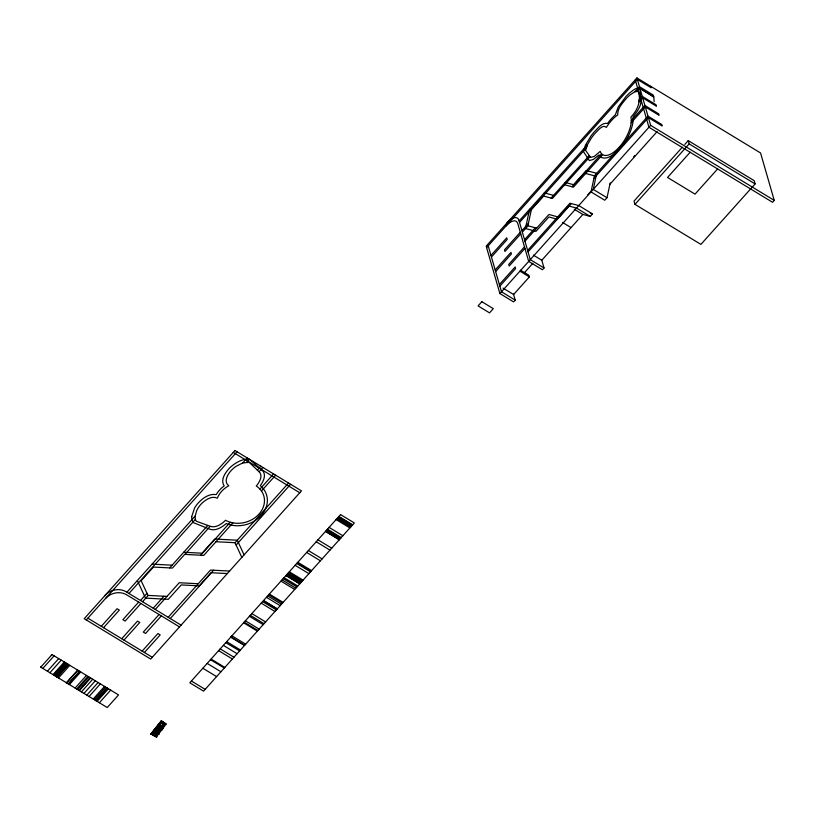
<?xml version="1.0" encoding="UTF-8"?>
<svg xmlns="http://www.w3.org/2000/svg" width="815" height="815" viewBox="0 0 815 815"><rect width="100%" height="100%" fill="white"/><g stroke="black" fill="none" stroke-linecap="round" stroke-linejoin="round"><path stroke-width="1.22" d="M195.396 519.338A13.03 10.738 -16.1 0 1 195.203 516.048L196.67 510.72A26.793 22.076 -16.1 0 1 200.286 505.025A24.97 20.579 -16.1 0 1 202.629 502.59C206.46 499.279 212.246 495.581 217.33 498.23A24.511 20.202 -16.1 0 1 228.821 485.73C223.015 481.716 228.047 473.546 231.837 469.858A27.129 22.362 -16.1 0 1 236.258 466.19L242.809 462.93L249.135 462.349L258.712 471.406C263.561 475.288 259.496 482.378 256.267 485.985A24.511 20.202 -16.1 0 1 258.976 514.102A24.511 20.202 -16.1 0 1 225.531 520.265C221.68 524.157 215.751 528.222 210.168 526.307L184.985 554.404M529.597 209.272L525.441 228.506L535.975 231.348L548.882 216.953L557.195 219.204L568.992 206.042L576.5 208.07L590.254 216.423L592.505 213.917L578.742 205.563L569.96 203.19L527.621 250.429M593.911 178.424L648.404 117.635L662.157 125.979L661.729 124.501L647.976 116.158L594.471 175.846L590.997 191.892L604.75 200.246L607.002 197.739L610.201 182.927M156.48 736.903L151.172 733.958L156.449 736.903L166.066 724.117L161.339 721.081L160.779 721.469L165.425 724.443M162.389 727.652L165.404 723.496L161.798 727.917M159.76 730.953L157.366 733.663L159.2 731.157L158.1 731.116L157.254 732.257L155.543 732.206L156.042 732.013L154.819 730.841L155.176 732.4L156.062 732.013M157.285 731.829L160.647 729.731L162.002 729.792L161.411 730.016M160.137 730.159L157.529 733.755L160.708 729.934L160.137 730.159L161.869 729.985L160.076 729.955L159.475 730.78M164.538 723.873L161.706 727.744L160.148 727.652L162.297 727.469L165.262 723.404L164.63 723.74M157.366 733.408L155.777 735.018L157.366 733.408L158.823 734.244L158.273 734.376M157.193 733.306L155.604 734.916L157.193 733.306L155.726 732.461L154.137 734.081L155.726 732.461M157.387 732.206L158.64 730.912L159.964 730.953L159.404 731.167M157.499 732.053L156.358 733.072L156.969 732.247M157.132 732.033L158.477 730.739L159.872 730.79M159.496 728.865L160.249 727.846L162.154 727.663L158.181 728.783M160.963 727.388L161.737 726.338M163.652 723.761L164.345 722.823L163.051 724.097M157.264 732.053L156.195 732.98L156.694 732.237M159.872 726.97L160.392 726.858A1.487 1.222 -16.1 0 0 160.83 726.522L161.401 726.226A1.508 1.243 -16.1 0 1 160.963 726.562L159.282 728.855L161.553 726.287M163.53 723.628L164.202 722.732L162.929 723.965M159.363 728.702L160.708 727.377M160.392 727.663L161.156 726.634M158.609 728.62L157.866 729.598L156.236 729.792M158.803 728.386L160.881 726.359A1.324 1.09 -16.1 0 0 161.319 725.982A1.64 1.345 -16.1 0 0 163.01 726.073A1.661 1.365 -16.1 0 0 163.438 723.995M155.95 731.85L153.954 733.979L155.533 732.349L154.544 731.778A1.151 0.947 -16.1 0 0 152.904 732.104M157.295 729.619L159.995 726.511M157.346 729.832L159.608 726.878M157.489 729.364L159.445 726.807L158.711 726.501M155.594 730.627L155.624 731.819L155.105 730.851L156.429 729.537L155.93 729.771M158.446 726.196A1.752 1.436 -16.1 0 1 159.21 724.586L160.484 724.077A1.681 1.386 -16.1 0 1 160.963 723.455L160.412 723.812A1.599 1.314 -16.1 0 0 160.137 724.066A1.192 0.978 -16.1 0 0 159.709 724.26L159.669 724.28A1.722 1.426 -16.1 0 0 159.271 724.657A2.048 1.691 -16.1 0 0 158.905 725.574L154.259 731.87L158.956 726.185M161.492 722.233L162.063 721.856A1.192 0.978 -16.1 0 0 161.706 722.029L161.136 722.396A1.498 1.233 -16.1 0 0 160.759 722.752A1.365 1.121 -16.1 0 0 160.504 723.353L161.207 723.404A1.528 1.263 -16.1 0 0 160.586 724.352L159.312 724.749A1.548 1.273 -16.1 0 0 158.65 725.941L154.086 731.778L159.149 725.635A1.742 1.436 -16.1 0 1 159.465 724.78M151.295 733.857L156.867 736.974L150.877 734.02L161.339 721.081M150.877 734.02L160.881 721.336L161.441 720.949L166.158 723.985L165.516 724.311L163.744 723.17M104.911 595.602L105.471 594.981A15.027 12.378 -16.1 0 1 126.07 591.731L181.103 625.125M506.889 223.035L507.45 222.413A15.027 6.775 -58.7 0 1 518.951 220.386L530.28 259.639L544.033 267.982L542.444 269.755L528.691 261.411L517.79 223.636A15.027 6.775 -58.7 0 0 506.003 225.979M51.345 655.352L52.058 654.567L118.542 694.92L107.244 707.532L40.75 667.179L41.453 666.385M40.75 667.179L52.058 654.567M42.828 668.432L54.126 655.82M86.278 619.95L237.043 451.765M47.402 671.214L58.711 658.602M49.929 672.742L61.227 660.13M53.026 674.626L64.334 662.014M126.885 592.23L195.172 516.048M242.778 462.94L247.24 457.959M53.719 675.054L65.027 662.432M54.228 675.36L65.638 662.799M55.094 675.88L66.402 663.267M128.953 593.483L195.427 519.328A7.834 6.459 -16.1 0 0 196.354 521.223L210.107 526.286M246.67 462.166L249.319 459.212M55.593 676.185L66.962 663.614M55.817 676.318L67.125 663.705M56.245 676.582L67.553 663.97M101.294 626.327L117.075 608.724L119.326 610.089L103.556 627.693M56.806 676.919L68.114 664.307M57.04 677.061L68.338 664.449M57.213 677.173L68.521 664.561M58.507 677.948L69.805 665.335M66.382 682.736L77.69 670.113M138.652 602.102L122.871 619.706L125.123 621.071L140.903 603.477M66.626 682.878L77.934 670.266M140.486 600.482L146.955 593.269M169.683 567.912L207.805 525.38M257.346 470.112L260.841 466.211M68.266 683.877L79.575 671.265M68.501 684.019L79.809 671.407M142.554 601.735L148.218 595.419M259.129 471.691L262.909 467.464M69.407 684.569L80.716 671.957M75.133 688.043L86.451 675.431M76.681 688.981L87.979 676.369M121.73 638.726L137.501 621.122L139.762 622.497L123.982 640.091M77.517 689.49L88.876 676.908M78.933 690.346L90.241 677.734M79.045 690.417L90.353 677.805M79.35 690.6L90.659 677.988M153.21 608.204L163.927 596.244M200.694 555.229L230.258 522.242M259.954 489.112L273.565 473.933M81.419 691.854L92.727 679.241M155.278 609.457L179.239 582.735L198.269 583.734M232.886 522.873L203.74 555.392L184.71 554.383L172.454 568.055L153.414 567.057L141.158 580.728L147.943 595.398L166.983 596.407M261.462 490.997L275.633 475.186M83.986 693.412L95.294 680.8M635.242 79.839L648.934 127.262L772.549 202.283L774.25 200.388L760.558 152.965L636.943 77.945L486.188 246.13L499.88 293.553L513.633 301.907L515.223 300.124L513.481 294.083M486.616 247.607L637.371 79.422L651.124 87.765L650.706 86.288M86.808 695.134L98.116 682.522M159.078 614.51L143.297 632.104L145.559 633.479L161.339 615.875M89.069 696.499L100.367 683.887M519.114 220.967L587.401 144.785L591.109 138.448A27.129 12.235 -58.7 0 1 594.644 133.813C597.364 131.337 602.672 123.656 606.38 127.395A24.511 11.064 -58.7 0 1 617.719 114.915C617.332 108.405 622.629 102.996 626.501 98.269A27.129 12.235 -58.7 0 1 630.341 94.683L635.028 91.667L638.369 91.494C641.344 101.019 637.473 110.31 630.932 117.075A24.511 11.064 -58.7 0 1 619.288 147.118A24.511 11.064 -58.7 0 1 600.207 151.356L594.206 156.48L590.569 157.356L585.598 150.357L587.391 144.805A13.03 5.878 -58.7 0 0 585.995 148.299M519.542 222.444L586.005 148.289M637.249 91.127L639.897 88.173L653.498 96.69M93.216 699.015L104.524 686.403M490.966 255.411L506.747 237.807L507.205 239.416L491.435 257.01M94.326 699.698L105.634 687.076M168.185 617.291L210.525 570.062L229.565 571.06M215.995 541.72L235.036 542.719L288.541 483.02M95.467 700.391L106.775 687.779M96.211 700.839L107.519 688.217M96.394 700.951L107.702 688.339M170.264 618.554L213.581 570.225M236.126 545.072L290.619 484.283M97.107 701.379L108.415 688.767M142.156 651.124L157.937 633.52L160.188 634.895L144.418 652.489M520.276 232.265L504.495 249.869L504.964 251.478L520.734 233.874M521.916 230.665L528.385 223.453M551.113 198.096L589.235 155.563M638.777 100.296L642.271 96.394L656.024 104.748L656.452 106.225L642.699 97.871L638.868 101.885M99.359 702.754L110.667 690.132M522.344 232.143L528.008 225.826M589.948 156.714L552.387 198.442L543.605 196.069L531.349 209.74L527.875 225.786L536.667 228.159M495.174 269.979L510.954 252.375L511.413 253.985L495.642 271.589M524.534 239.742L535.251 227.782M572.018 186.767L601.582 153.78M631.289 120.651L644.889 105.471L658.642 113.815L659.07 115.292L645.317 106.948L631.146 122.759M524.962 241.22L548.923 214.488L557.705 216.861M602.57 154.636L573.424 187.144L564.642 184.771M524.483 246.843L508.703 264.437L509.171 266.047L524.942 248.443M528.049 251.906L571.366 203.577M499.381 284.547L515.162 266.953L515.62 268.563L499.85 286.157M587.778 194.836L590.58 191.708M499.88 293.553L650.635 125.367L636.943 77.945M524.585 272.546L532.888 263.276M582.878 214.427L541.802 260.25L533.336 255.115M609.915 184.261L657.104 131.623M520.449 270.162L528.915 275.297L529.373 276.906L513.603 294.51L503.018 288.092M682.298 147.24L634.019 201.101L634.966 204.371L700.9 244.388L755.108 183.925L754.16 180.655L688.227 140.628L684.834 144.408M634.966 204.371L689.164 143.898L688.227 140.628M690.142 152.273L667.556 177.466L695.032 194.143L717.618 168.95M160.412 723.812L160.27 723.353A1.63 1.345 -16.1 0 1 160.575 722.64A1.762 1.447 -16.1 0 1 161.013 722.233L162.47 721.632L163.611 722.946A1.62 1.335 -16.1 0 1 163.418 723.526A2.16 1.783 -16.1 0 1 163.754 725.686A1.599 1.314 -16.1 0 1 163.082 726.216L162.48 726.501A1.773 1.457 -16.1 0 1 160.983 726.573L160.372 726.664A1.324 1.09 -16.1 0 0 160.586 726.45L160.881 726.359M162.328 721.519L160.881 721.336M161.93 722.019L162.511 721.642L161.849 721.998L163.02 723.292A1.589 1.314 -16.1 0 1 162.817 723.863L163.418 723.526M162.317 721.815L161.778 722.161M161.013 722.233L163.601 723.078M162.705 722.508L163.295 722.151M162.511 722.773L163.102 722.416L162.491 721.835L161.91 722.212L162.796 723.292A1.365 1.121 -16.1 0 1 162.552 723.883A2.027 1.671 -16.1 0 1 162.827 724.107L163.428 723.771A2.078 1.712 -16.1 0 0 163.153 723.547A1.314 1.08 -16.1 0 0 163.397 722.823L162.633 722.885M162.857 722.599L163.448 722.243M162.603 722.864L163.204 722.508M162.796 722.773L163.438 722.447M159.862 724.413A1.314 1.08 -16.1 0 0 159.597 724.627L160.586 724.352M163 723.72L162.48 724.015M158.65 725.92L160.117 726.348L158.731 726.328L159.271 726.022M162.562 723.883L163.153 723.547M158.65 726.185L159.19 725.88M162.939 724.24L163.54 723.914M160.27 726.674L159.74 726.715L160.606 726.45M159.74 726.715L160.29 726.42M161.319 725.982L160.749 726.287A1.864 1.538 -16.1 0 0 161.085 726.43L161.665 726.134M160.392 726.858L160.952 726.562M161.278 726.481L161.849 726.185M162.399 726.338L162.99 726.043M160.249 727.846L160.82 727.581M153.179 731.86A1.151 0.947 -16.1 0 1 154.076 731.982L158.925 734.091L154.493 731.534A1.141 0.937 -16.1 0 0 152.884 731.839L152.446 732.033A1.182 0.968 -16.1 0 1 152.904 731.697L153.322 731.503M157.142 729.822L157.662 729.588L155.818 729.547L157.815 729.374M153.383 731.748L152.945 731.941A1.131 0.927 -16.1 0 0 152.476 732.308M161.665 728.101L162.256 727.836L162.745 728.753L162.144 728.997L161.574 727.927M160.076 729.955L160.647 729.731M160.3 729.965L160.871 729.741M157.937 730.953L158.477 730.739M157.784 732.064L155.706 731.982L157.662 731.839M158.1 731.116L158.64 730.912M156.908 732.023L157.427 731.829M183.721 552.254L202.038 553.212L214.753 539.031L237.287 540.213L244.072 554.883M152.059 564.143L172.118 565.192M227.324 573.566L211.054 572.711L199.257 585.873L181.236 584.925L168.328 599.32L145.508 598.118L137.368 580.535M159.832 728.6L158.049 728.63L159.913 728.447M160.484 724.077L160.229 724.056A1.722 1.416 -16.1 0 0 159.923 724.413L159.923 724.413M652.346 96.364L653.773 96.924L654.15 101.681M585.679 173.473L594.471 175.846M565.152 182.438L573.597 184.72L586.321 170.539L596.712 173.34L593.249 189.386L607.002 197.739M544.288 192.88L553.548 195.386M590.305 213.326L592.505 213.917M590.254 216.423L582.745 214.396L574.28 209.261M159.068 726.124L160.26 726.623M640.009 88.57L640.957 100.49C641.211 106.806 636.546 112.144 633.051 117.003A27.364 12.347 -58.7 0 1 619.736 148.738A27.364 12.347 -58.7 0 1 599.066 154.87L593.412 159.424L589.337 160.575L583.479 151.641L585.425 145.213L590.793 136.248A31.846 14.375 -58.7 0 1 593.952 132.203C597.589 128.79 601.908 122.107 607.511 123.483A27.364 12.347 -58.7 0 1 615.386 114.793L618.29 106.826L626.154 96.282A31.846 14.375 -58.7 0 1 629.537 93.022C632.42 90.995 636.209 86.777 640.009 88.57L653.773 96.924M689.164 143.898L755.108 183.925M650.635 125.367L774.25 200.388M562.493 222.413L570.958 227.548M519.858 271.13L529.373 276.906M515.223 300.124L501.47 291.78L488.205 245.835M233.273 452.406L299.757 492.759M338.867 516.496L352.63 524.85M338.683 516.7L352.447 525.054M337.93 517.556L351.683 525.899M337.074 518.503L350.827 526.847M336.789 518.829L350.562 527.152M336.106 519.583L349.859 527.926M329.097 527.397L342.85 535.75M327.477 529.21L341.23 537.554M326.968 529.781L340.721 538.124M326.397 530.402L340.161 538.756M325.593 531.309L339.346 539.652M325.491 531.421L339.254 539.764M317.962 539.825L331.715 548.179M316.22 541.761L329.973 550.115M308.365 550.533L322.119 558.876M306.654 552.438L320.407 560.791M297.832 562.279L311.585 570.632M297.261 562.91L311.024 571.264M296.752 563.481L310.505 571.835M295.122 565.294L308.885 573.648M289.315 571.784L303.068 580.137M288.5 572.69L302.253 581.034M287.807 573.465L301.581 581.788M287.532 573.77L301.295 582.114M287.063 574.29L300.816 582.644M286.686 574.718L300.44 583.061M286.085 575.39L299.839 583.734M285.922 575.563L299.676 583.917M284.038 577.672L297.791 586.016M283.182 578.619L296.935 586.973M282.061 579.873L295.814 588.226M280.941 581.126L294.694 589.479M269.337 594.064L283.1 602.407M268.685 594.797L282.438 603.151M267.697 595.897L281.45 604.241M266.434 597.303L280.187 605.657M263.54 600.543L277.294 608.886M263.449 600.645L277.202 608.988M262.552 601.633L276.397 609.885M261.197 603.151L274.95 611.495M251.845 613.583L265.598 621.937M250.297 615.305L264.06 623.658M249.41 616.303L263.163 624.647M245.386 620.786L259.15 629.129M244.174 622.14L257.927 630.494M243.604 622.772L257.357 631.126M231.918 635.812L245.672 644.166M230.93 636.912L244.694 645.256M230.696 637.177L244.459 645.521M226.682 641.66L240.435 650.003M225.786 642.648L239.63 650.9M223.351 645.368L237.114 653.712M220.213 648.872L233.966 657.216M179.514 626.908L126.559 594.767A15.027 12.378 -16.1 0 0 105.675 598.322M218.624 650.645L232.377 658.989M211.075 659.07L224.828 667.424M210.514 659.692L224.268 668.035M207.183 663.41L220.936 671.764M202.843 668.249L216.607 676.593M87.877 618.178L152.293 657.277M191.403 681.014L205.156 689.358M161.207 723.404L161.064 722.997A1.386 1.141 -16.1 0 1 161.319 722.385A1.518 1.253 -16.1 0 1 161.706 722.029M160.932 723.414L160.83 723.007A1.661 1.365 -16.1 0 1 161.136 722.273A1.773 1.467 -16.1 0 1 161.574 721.856M235.036 542.719L241.821 557.389M653.65 96.527L653.233 95.049L639.469 86.696L635.007 91.677A13.03 5.878 -58.7 0 1 637.259 91.107M541.629 259.659L544.033 267.982M152.874 731.697A1.141 0.937 -16.1 0 1 154.025 731.738M161.299 726.481A1.416 1.161 -16.1 0 0 162.959 725.88A1.854 1.528 -16.1 0 0 162.908 724.26M160.035 724.678A1.508 1.243 -16.1 0 1 160.677 723.822M162.48 726.501A1.579 1.304 -16.1 0 0 163.112 725.982A2.119 1.742 -16.1 0 0 162.786 723.903M163.092 726.226A1.783 1.467 -16.1 0 1 161.411 726.216M634.905 155.451A27.364 12.347 -58.7 0 1 633.489 157.091M191.698 516.679L192.024 520.184L193.338 522.629L208.976 528.874C215.058 531.696 221.751 527.427 226.295 523.525A27.364 22.545 -16.1 0 0 261.218 515.488A27.364 22.545 -16.1 0 0 260.311 485.648C263.479 481.522 266.994 473.892 261.747 470L249.869 459.558C243.899 458.295 238.021 461.473 233.304 464.825A31.846 26.253 -16.1 0 0 229.484 468.136C225.286 472.547 220.142 479.943 224.196 485.913A27.364 22.545 -16.1 0 0 216.24 494.613C208.742 493.34 201.886 498.678 197.291 504.057A31.846 26.253 -16.1 0 0 194.561 508.04L191.698 516.679M157.417 734.947L155.818 736.556L157.417 734.947M157.234 734.845L155.634 736.454L157.234 734.845M155.757 733.999L154.157 735.629L155.757 733.999M155.573 733.897L153.974 735.527L155.573 733.897M154.076 733.042L152.476 734.692L154.076 733.042M153.892 732.94L152.293 734.59L153.892 732.94M161.584 721.041L151.05 734.111L161.584 721.041M234.975 450.512L84.21 618.697L150.694 659.05L301.458 490.864L234.975 450.512M79.941 671.489L68.633 684.101L80.002 671.519M481.848 301.703L478.079 305.91L489.54 312.868L493.309 308.661L481.848 301.703M340.568 514.601L189.814 682.787L203.567 691.14L354.331 522.945L340.568 514.601M162.297 727.469L161.706 727.744L162.277 728.814L162.878 728.569L162.297 727.469"/></g></svg>
